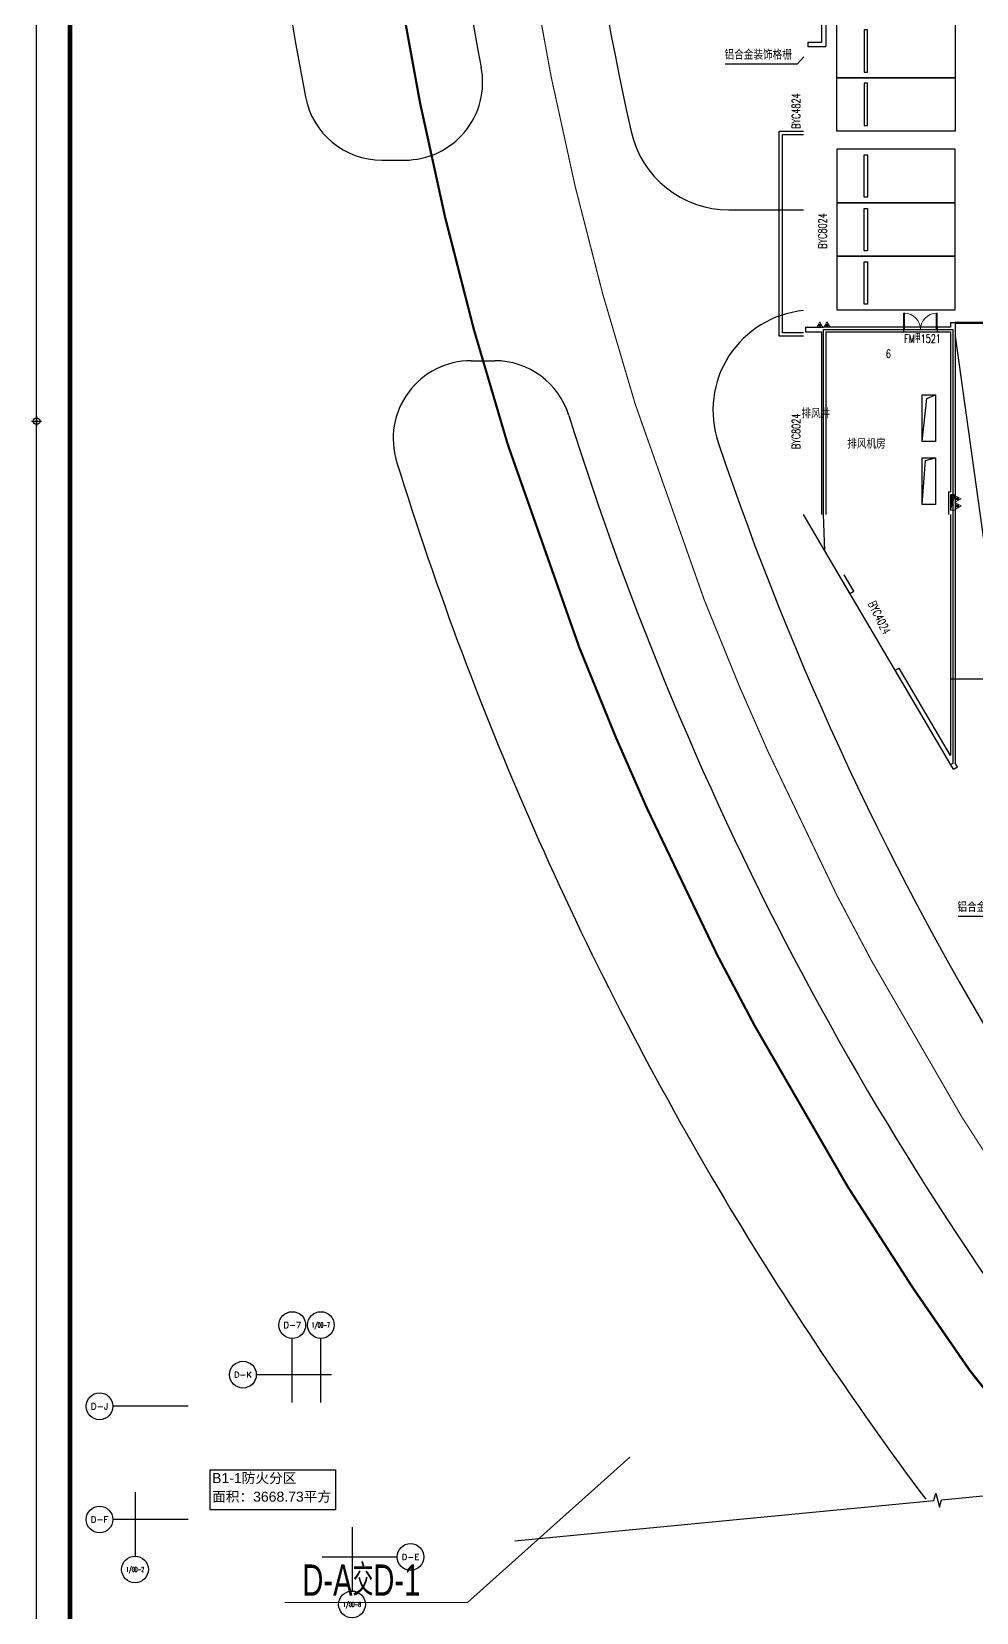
# Model space of a CAD drawing. Extents: x 447078 to 1776277, y 243534 to 519428.
# Drawn here: x 604045 to 646455, y 376580 to 447508 of the extents above; entities that cross this region are included whole.
import ezdxf
from ezdxf.enums import TextEntityAlignment as Align

# ---------------------------------------------------------------- set-up
doc = ezdxf.new("R2010")
doc.units = 0
doc.header["$LTSCALE"] = 1000
doc.header["$MEASUREMENT"] = 0
for name, pattern in [('BOUNDRY', [13.4, 10, -1, 0.2, -1, 0.2, -1]), ('DASH', [0.35, 0.25, -0.1]), ('HIDDEN', [9.525, 6.35, -3.175])]:
    doc.linetypes.add(name, pattern=pattern)
doc.layers.get('Defpoints').update_dxf_attribs({"color": 2, "lineweight": 15})
for name, color, linetype in [('$2$G-GRID-IDEN', 103, 'Continuous'), ('$3$G-GRID-DIMS', 123, 'Continuous'), ('A-ANIG', 105, 'Continuous'), ('A-AREA-FIRE', 40, 'Continuous'), ('A-DOOR', 2, 'Continuous'), ('A-DOOR-FIRE-IDEN', 2, 'Continuous'), ('A-HOLE', 41, 'Continuous'), ('A-OVER', 23, 'Continuous'), ('A-PARK-CARS', 8, 'HIDDEN'), ('A-ROAD', 4, 'Continuous'), ('A-WALL', 140, 'Continuous'), ('A-WIND-IDEN', 4, 'Continuous'), ('G-0-XREF', 2, 'Continuous'), ('G-ANNO-NOTE', 80, 'Continuous'), ('LINE-BLDG', 3, 'BOUNDRY'), ('LINE-RED', 1, 'BOUNDRY'), ('P-设备房面积', 177, 'Continuous'), ('ROAD', 60, 'Continuous'), ('SITE-ROAD', 4, 'Continuous'), ('半地下室一层消火栓$0$G-0-XREF', 2, 'Continuous'), ('图框CCDI_B0GA0+0.00$0$G-BORD', 3, 'Continuous'), ('节点大样$0$ANNO-TEXT', 33, 'Continuous')]:
    doc.layers.add(name, color=color, linetype=linetype)
doc.layers.add('半地下室一层消火栓$0$P-HUDR-MISC', color=13, linetype='Continuous', lineweight=25)
doc.layers.add('半地下室一层消火栓$0$体育文娱中心3F消火栓$0$P-HUDR-MISC', color=13, linetype='Continuous', lineweight=20)
doc.styles.add('$2$_TCH_AXIS', font='COMPLEX', dxfattribs={"bigfont": 'GBCBIG'})
doc.styles.add('_TCH_WINDOW', font='SIMPLEX', dxfattribs={"height": 3.5, "bigfont": 'GBCBIG'})
doc.styles.add('CCDI_T_G01', font='')
doc.styles.add('CCDI_T_G02', font='simplex.shx', dxfattribs={"width": 0.8, "bigfont": 'zjdz.shx'})
doc.styles.add('半地下室一层消火栓$0$GPS', font='0fsc.shx', dxfattribs={"width": 0.7, "bigfont": '0fsz.shx'})
doc.styles.add('节点大样$0$CCDI-TOG-02', font='simplex.shx', dxfattribs={"width": 0.8, "bigfont": 'zjdz.shx'})
doc.styles.get('CCDI_T_G01').set_extended_font_data('Arial')

# ---------------------------------------------------------------- blocks, each defined once
blk = doc.blocks.new('prkg')
at = {"layer": 'A-PARK-CARS', "linetype": 'ByBlock', "ltscale": 0.1}
blk.add_lwpolyline([(0, 0), (2400, 0), (2400, 5300), (0, 5300)], close=True, dxfattribs=at)
at = {"layer": 'A-PARK-CARS', "linetype": 'ByBlock', "ltscale": 0.1, "elevation": 0}
blk.add_lwpolyline([(250, 4075), (2150, 4075), (2150, 3925), (250, 3925)], close=True, dxfattribs=at)
blk = doc.blocks.new('图框CCDI_B0GA0+0.00$0$MidPoitent')
for p, q in [((-1.5, 0), (1.5, 0)), ((0, -1.5), (0, 1.5))]:
    blk.add_line(p, q)
blk.add_circle((0, 0), 1)
blk = doc.blocks.new('图框CCDI_B0GA0+0.00')
at = {"layer": '图框CCDI_B0GA0+0.00$0$G-BORD'}
blk.add_lwpolyline([(0, 84100), (118900, 84100), (118900, 0), (0, 0)], close=True, dxfattribs=at)
at = {"layer": '图框CCDI_B0GA0+0.00$0$G-BORD', "const_width": 140}
blk.add_lwpolyline([(3300, 83100), (117900, 83100), (117900, 1000), (3300, 1000)], close=True, dxfattribs=at)
at = {"layer": '图框CCDI_B0GA0+0.00$0$G-BORD', "xscale": 100, "yscale": 100, "zscale": 100}
blk.add_blockref('图框CCDI_B0GA0+0.00$0$MidPoitent', (59450, 0), dxfattribs=at)
blk = doc.blocks.new('$DorLib2D$00000002')
for p, q in [((-0.5, 0), (-0.5, 0.4875)), ((-0.475, 0.4875), (-0.5, 0.4875)), ((-0.475, 0), (-0.475, 0.4875)), ((0.475, 0), (0.475, 0.4875)), ((0.475, 0.4875), (0.5, 0.4875)), ((0.5, 0), (0.5, 0.4875)), ((-0.5, 0), (-0.475, 0)), ((0.5, 0), (0.475, 0))]:
    blk.add_line(p, q)
at = {"lineweight": 13}
for centre, start, end in [((-0.4875, 0), 0, 88.53072), ((0.4875, 0), 91.46928, 180)]:
    blk.add_arc(centre, 0.4875, start, end, dxfattribs=at)
blk = doc.blocks.new('半地下室一层消火栓$0$体育文娱中心3F消火栓$0$A$C59133534')
at = {"layer": '半地下室一层消火栓$0$体育文娱中心3F消火栓$0$P-HUDR-MISC', "ltscale": 5}
blk.add_hatch(color=256, dxfattribs=at).paths.add_polyline_path([(50, 0), (-650, 200), (-650, 0)])
at = {"layer": '半地下室一层消火栓$0$体育文娱中心3F消火栓$0$P-HUDR-MISC'}
h = blk.add_hatch(dxfattribs=at)
h.set_pattern_fill('JIS_WOOD', color=256, scale=20, style=0)
h.set_pattern_definition([(45, (39.371, -152.983), (-10, 10), [])])
h.paths.add_polyline_path([(-410.5, 259), (-410.5, 350), (-501.5, 350), (-501.5, 259)])
h = blk.add_hatch(dxfattribs=at)
h.set_pattern_fill('JIS_WOOD', color=256, scale=20, style=0)
h.set_pattern_definition([(45, (360.371, -152.983), (-10, 10), [])])
h.paths.add_polyline_path([(-89.5, 259), (-89.5, 350), (-180.5, 350), (-180.5, 259)])
for p, q in [((-650, 200), (50, 0)), ((-456, 469), (-595, 228)), ((-595, 228), (-317, 228)), ((-501.5, 259), (-501.5, 350)), ((-501.5, 350), (-410.5, 350)), ((-501.5, 259), (-410.5, 259)), ((-456, 469), (-317, 228)), ((-410.5, 259), (-410.5, 350)), ((-135, 469), (-274, 228)), ((-274, 228), (4, 228)), ((-180.5, 259), (-180.5, 350)), ((-180.5, 350), (-89.5, 350)), ((-180.5, 259), (-89.5, 259)), ((-135, 469), (4, 228)), ((-89.5, 259), (-89.5, 350))]:
    blk.add_line(p, q, dxfattribs=at)
at = {"layer": '半地下室一层消火栓$0$体育文娱中心3F消火栓$0$P-HUDR-MISC', "ltscale": 5}
blk.add_lwpolyline([(-650, 200), (50, 200), (50, 0), (-650, 0)], close=True, dxfattribs=at)
blk = doc.blocks.new('半地下室一层消火栓$0$A$C6B8379A0')
at = {"layer": '半地下室一层消火栓$0$体育文娱中心3F消火栓$0$P-HUDR-MISC'}
h = blk.add_hatch(dxfattribs=at)
h.set_pattern_fill('JIS_WOOD', color=256, scale=20, style=0)
h.set_pattern_definition([(45, (-380.983, 955.371), (10, -10), [])])
h.paths.add_polyline_path([(31, 415), (122, 415), (122, 506), (31, 506)])
h = blk.add_hatch(dxfattribs=at)
h.set_pattern_fill('JIS_WOOD', color=256, scale=20, style=0)
h.set_pattern_definition([(45, (-380.983, 634.371), (10, -10), [])])
h.paths.add_polyline_path([(31, 94), (122, 94), (122, 185), (31, 185)])
for p, q in [((0, 321), (0, 599)), ((241, 460), (0, 599)), ((241, 460), (0, 321)), ((0, 0), (0, 278)), ((241, 139), (0, 278)), ((241, 139), (0, 0)), ((31, 415), (31, 506)), ((31, 506), (122, 506)), ((31, 415), (122, 415)), ((31, 94), (31, 185)), ((31, 185), (122, 185)), ((31, 94), (122, 94)), ((122, 415), (122, 506)), ((122, 94), (122, 185))]:
    blk.add_line(p, q, dxfattribs=at)
blk = doc.blocks.new('地下一层消火栓')
at = {"layer": 'Defpoints', "ltscale": 0.1}
for p, q in [((630896, 383541), (623615, 377017)), ((623615, 377017), (615414, 377017))]:
    blk.add_line(p, q, dxfattribs=at)
at = {"layer": '半地下室一层消火栓$0$G-0-XREF', "ltscale": 0.15, "rotation": 90}
blk.add_blockref('半地下室一层消火栓$0$A$C6B8379A0', (639887, 434241), dxfattribs=at)
at = {"layer": '半地下室一层消火栓$0$P-HUDR-MISC', "ltscale": 0.1, "rotation": 270}
blk.add_blockref('半地下室一层消火栓$0$体育文娱中心3F消火栓$0$A$C59133534', (645296, 426091), dxfattribs=at)
at = {"layer": 'Defpoints', "ltscale": 0.1, "style": '半地下室一层消火栓$0$GPS', "width": 0.7}
blk.add_text('D-A交D-1', height=1400, dxfattribs=at).set_placement((616196, 377331))

msp = doc.modelspace()

# ---------------------------------------------------------------- linework, layer by layer
at = {"layer": '$3$G-GRID-DIMS'}
for p, q in [((615747.2, 386000.7), (615747.2, 388873)), ((617027.2, 386000.7), (617027.2, 388873)), ((617501.7, 387246.2), (614130.7, 387246.2)), ((611065.7, 385826.2), (607694.6, 385826.2)), ((608687.2, 381978.5), (608687.2, 379106.2)), ((611065.7, 380746.2), (607694.6, 380746.2)), ((618427.2, 380409.2), (618427.2, 377536.9)), ((617081.7, 379066.2), (620452.7, 379066.2))]:
    msp.add_line(p, q, dxfattribs=at)
for centre in [(615747.2, 389473), (617027.2, 389473), (613530.7, 387246.2), (607094.6, 385826.2), (607094.6, 380746.2), (621052.7, 379066.2), (608687.2, 378506.2), (618427.2, 376936.9)]:
    msp.add_circle(centre, 600, dxfattribs=at)
at = {"ltscale": 5}
msp.add_line((645195.6, 415396.9), (645195.6, 415396.9), dxfattribs=at)
msp.add_lwpolyline([(625742, 379788.3), (644550.8, 381598.7), (644634.7, 381923.2), (644805.7, 381306.8), (644886.7, 381631), (663695.6, 383441.4)])
at = {"layer": 'A-ANIG'}
for points in [[(638688.3, 433841.4), (637595.6, 433841.4), (637595.6, 443041.4), (638688.3, 443041.4)], [(638688.3, 433991.4), (637745.6, 433991.4), (637745.6, 442891.4), (638688.3, 442891.4)]]:
    msp.add_lwpolyline(points, dxfattribs=at)
at = {"layer": 'A-AREA-FIRE'}
msp.add_lwpolyline([(612066.3, 382974.4), (617685.3, 382974.4), (617685.3, 381176.4), (612066.3, 381176.4)], close=True, dxfattribs=at)
at = {"layer": 'A-DOOR'}
for p, q in [((644695.6, 434241.4), (643195.6, 434241.4)), ((643195.6, 434041.4), (644695.6, 434041.4))]:
    msp.add_line(p, q, dxfattribs=at)
at = {"layer": 'A-DOOR', "linetype": 'DASH', "const_width": 100}
msp.add_lwpolyline([(653195.6, 434441.4), (645495.6, 434441.4)], dxfattribs=at)
at = {"layer": 'A-DOOR'}
for points in [[(653195.6, 434441.4), (645495.6, 434441.4)], [(653195.6, 418457.1), (645295.6, 418457.1)]]:
    msp.add_lwpolyline(points, dxfattribs=at)
at = {"layer": 'A-HOLE'}
msp.add_lwpolyline([(645495.6, 433841.4), (648494.8, 412383.6), (657565.7, 409381.7)], dxfattribs=at)
at = {"layer": 'A-OVER'}
for points in [[(644025.3, 429111.4), (644025.3, 431211.4), (644625.3, 431211.4), (644625.3, 429111.4)], [(644025.3, 426291.4), (644025.3, 428391.4), (644625.3, 428391.4), (644625.3, 426291.4)]]:
    msp.add_lwpolyline(points, close=True, dxfattribs=at)
for points in [[(644025.3, 429111.4), (644228.8, 431039.9), (644625.3, 431211.4)], [(644025.3, 426291.4), (644166.6, 428260.3), (644625.3, 428391.4)]]:
    msp.add_lwpolyline(points, dxfattribs=at)
at = {"layer": 'A-ROAD'}
for centre, radius, start, end in [((766789, 473521.2), 153211.6, 197.203584, 210.760698), ((766584.7, 473450.8), 153000, 210.777182, 216.868703)]:
    msp.add_arc(centre, radius, start, end, dxfattribs=at)
at = {"layer": 'A-WALL'}
for p, q in [((639495.3, 447941.4), (639495.3, 447041.4)), ((639695.3, 447841.4), (639695.3, 446841.4)), ((638895.3, 447041.4), (639495.3, 447041.4)), ((638895.3, 447041.4), (638895.3, 446841.4)), ((638895.3, 446841.4), (639695.3, 446841.4)), ((638788.3, 434241.4), (639588.3, 434241.4)), ((638788.3, 434241.4), (638788.3, 434041.4)), ((643195.6, 434241.4), (639588.3, 434241.4)), ((643195.6, 434041.4), (643195.6, 434241.4)), ((645295.6, 434241.4), (644695.6, 434241.4)), ((644695.6, 434241.4), (644695.6, 434041.4)), ((645295.6, 434441.4), (645295.6, 434241.4)), ((645495.6, 434441.4), (645295.6, 434441.4)), ((645495.6, 434441.4), (645495.6, 434141.4)), ((645495.6, 434141.4), (645495.6, 414691.3)), ((638788.3, 434041.4), (639495.3, 434041.4)), ((639495.3, 434041.4), (639495.3, 425841.4)), ((639695.3, 434041.4), (639695.3, 425841.4)), ((639695.3, 434041.4), (643195.6, 434041.4)), ((644695.6, 434041.4), (645295.6, 434041.4)), ((645295.6, 434041.4), (645295.6, 426861.4)), ((645195.6, 426861.4), (645195.6, 425841.4)), ((645195.6, 426861.4), (645295.6, 426861.4)), ((640609.4, 422583.5), (638688.3, 425841.4)), ((645295.6, 425841.4), (645295.6, 415030.4)), ((640951.8, 422396.7), (640513.8, 423139.5)), ((640779.5, 422295.1), (640609.4, 422583.5)), ((640779.5, 422295.1), (640951.8, 422396.7)), ((642811.3, 418849.6), (642983.6, 418951.1)), ((645309.4, 414613.2), (642811.3, 418849.6)), ((645295.6, 415030.4), (642983.6, 418951.1)), ((645427.3, 414413.4), (645309.4, 414613.2)), ((645427.3, 414413.4), (645599.5, 414515)), ((645599.5, 414515), (645495.6, 414691.3))]:
    msp.add_line(p, q, dxfattribs=at)
at = {"layer": 'LINE-BLDG', "ltscale": 0.1, "const_width": 50}
msp.add_lwpolyline([(626522.6, 450102.4), (627365.5, 445485.6), (627623.1, 444317.5), (628441.3, 440577.2), (629687.9, 435715.1), (631117.9, 430868.7), (631168.4, 430717), (634235.4, 422019.2), (635790.2, 418195.8), (637107.2, 415192.2), (640141.9, 408858.6), (640208.3, 408725.8), (641753.1, 405806.8), (645795, 398818.2), (648576.8, 394497.4), (650976.5, 391014.6), (657477.6, 382842.9)], dxfattribs=at)
at = {"layer": 'LINE-RED', "ltscale": 0.1, "const_width": 100}
msp.add_lwpolyline([(620603.9, 449120.5), (621483.9, 444300.5), (621763.9, 443030.5), (622603.9, 439190.5), (623903.9, 434120.5), (625393.9, 429070.5), (625493.9, 428770.5), (628663.9, 419780.5), (628673.9, 419770.5), (630263.9, 415860.5), (631653.9, 412690.5), (634753.9, 406220.5), (634873.9, 405980.5), (636503.9, 402900.5), (640673.9, 395690.5), (643583.9, 391170.5), (646153.9, 387440.5), (650356.8, 382157.5)], dxfattribs=at)
at = {"layer": 'P-设备房面积'}
msp.add_lwpolyline([(639595.3, 434141.4), (645395.6, 434141.4), (645395.6, 414664), (645309.4, 414613.2), (639648.9, 424212.5), (639595.3, 425841.4), (639595.3, 434141.4)], dxfattribs=at)
at = {"layer": 'ROAD'}
for p, q in [((619772.6, 441741.3), (620791.1, 441741.3)), ((635349.3, 439511.6), (638688.4, 439511.6)), ((623775.5, 432741.3), (624822.7, 432741.3))]:
    msp.add_line(p, q, dxfattribs=at)
for centre, radius, start, end in [((766789, 473521.2), 145211.6, 181.110137, 190.96306), ((766789, 473521.2), 139211.6, 181.11829, 192.653699), ((620791.1, 445241.3), 3500, 270, 10.962464), ((635349.3, 444011.6), 4500, 192.653699, 270), ((639127.8, 430511.6), 4500, 95.603158, 198.618898), ((624822.7, 429241.3), 3500, 17.322913, 90), ((766789, 473521.2), 145211.6, 197.322436, 218.82792), ((766789, 473521.2), 139211.6, 198.618898, 211.573647)]:
    msp.add_arc(centre, radius, start, end, dxfattribs=at)
at = {"layer": 'SITE-ROAD'}
for centre, radius, start, end in [((766789, 473521.2), 153211.6, 181.089959, 190.888343), ((619772.6, 445241.3), 3500, 190.888343, 270), ((623775.5, 429241.3), 3500, 90, 197.203584)]:
    msp.add_arc(centre, radius, start, end, dxfattribs=at)
at = {"layer": '节点大样$0$ANNO-TEXT'}
for points in [[(638704.4, 446369.8), (638415.1, 446043.2), (635178.7, 446043.2)], [(649155, 408128.9), (648865.7, 407802.4), (645629.3, 407802.4)]]:
    msp.add_lwpolyline(points, dxfattribs=at)

# ---------------------------------------------------------------- block references
at = {"layer": 'A-DOOR', "xscale": -1500, "yscale": 1500, "zscale": -1500, "rotation": 359.9999999999965}
msp.add_blockref('$DorLib2D$00000002', (643945.6, 434141.4), dxfattribs=at)
at = {"layer": 'A-PARK-CARS', "linetype": 'ByBlock', "xscale": -1, "rotation": 89.99999826114774}
for p in [(645495.6, 447841.4, 0), (645495.6, 445441.4, 0)]:
    msp.add_blockref('prkg', p, dxfattribs=at)
at = {"layer": 'A-PARK-CARS', "linetype": 'ByBlock', "rotation": 90.00000256132094}
for p in [(645495.6, 439826.5, 0), (645495.6, 437426.5, 0), (645495.6, 435026.5, 0)]:
    msp.add_blockref('prkg', p, dxfattribs=at)
at = {"layer": 'G-0-XREF', "xscale": 1.5, "yscale": 1.5, "zscale": 1.5, "rotation": 270}
msp.add_blockref('图框CCDI_B0GA0+0.00', (604270.2, 519203.4), dxfattribs=at)
at = {"layer": 'G-0-XREF'}
msp.add_blockref('地下一层消火栓', (0, 0), dxfattribs=at)

# ---------------------------------------------------------------- texts
at = {"layer": '$2$G-GRID-IDEN', "style": '$2$_TCH_AXIS'}
for s, height, p, p2 in [('D-7', 269.48, (615349.4, 389338.3), (616145, 389338.3)), ('D-K', 251.23, (613129.9, 387120.6), (613931.4, 387120.6)), ('D-J', 281.67, (606698.9, 385685.4), (607490.3, 385685.4)), ('D-F', 261.89, (606695.5, 380615.3), (607493.7, 380615.3)), ('D-E', 261.89, (620653.6, 378935.3), (621451.8, 378935.3))]:
    msp.add_text(s, height=height, dxfattribs=at).set_placement(p, p2, align=Align.FIT)
at = {"layer": '$2$G-GRID-IDEN', "style": '$2$_TCH_AXIS', "width": 0.65625}
for s, p, p2 in [('1/0D-7', (616621.6, 389364), (617432.7, 389364)), ('1/0D-2', (608281.6, 378397.1), (609092.7, 378397.1)), ('1/0D-8', (618021.6, 376827.8), (618832.7, 376827.8))]:
    msp.add_text(s, height=218.13, dxfattribs=at).set_placement(p, p2, align=Align.FIT)
at = {"layer": 'A-AREA-FIRE', "style": 'CCDI_T_G01'}
for s, p in [('B1-1防火分区', (612147.8, 382382.5)), ('面积：3668.73平方', (612147.8, 381547.5))]:
    msp.add_text(s, height=450, dxfattribs=at).set_placement(p)
at = {"layer": 'A-DOOR-FIRE-IDEN', "style": '_TCH_WINDOW', "width": 0.705882}
for s, p in [('FM甲1521', (643212, 433545.6)), ('   6', (641802.9, 432866.5))]:
    msp.add_text(s, height=375, rotation=360, dxfattribs=at).set_placement(p)
at = {"layer": 'A-WIND-IDEN', "style": '_TCH_WINDOW', "width": 0.705882}
for s, rotation, p in [('BYC4824', 90, (638551.3, 443148)), ('BYC8024', 90, (639735.2, 437768.1)), ('BYC8024', 90, (638551.7, 428777.6)), ('BYC4024', 296.364351, (641578.2, 421846.2))]:
    msp.add_text(s, height=375, rotation=rotation, dxfattribs=at).set_placement(p)
at = {"layer": 'G-ANNO-NOTE', "style": 'CCDI_T_G02', "width": 0.8}
for s, p in [('排风井', (638604.2, 430151.7)), ('排风机房', (640658, 428795.5))]:
    msp.add_text(s, height=450, dxfattribs=at).set_placement(p)
at = {"layer": '节点大样$0$ANNO-TEXT', "style": '节点大样$0$CCDI-TOG-02', "width": 0.8}
for p in [(635149.3, 446250, 0), (645599.9, 408009.2, 0)]:
    msp.add_text('铝合金装饰格栅', height=450, dxfattribs=at).set_placement(p)

doc.saveas('drawing.dxf')
